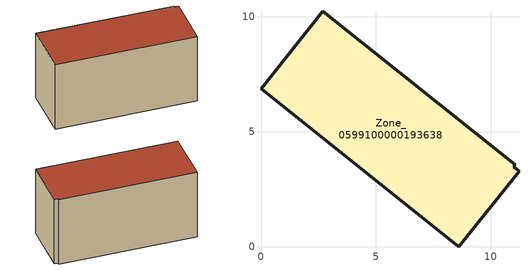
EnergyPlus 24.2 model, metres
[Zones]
Zone_0599100000193638
 floor ground (C_G): 11.06,3.56 10.99,3.47 11.22,3.28 8.61,0 0,6.86 2.68,10.23 z0.46
 wall outside (C_F): 11.06,3.56 2.68,10.23 0,6.86 8.61,0 11.22,3.28 10.99,3.47 11.06,3.56 z0.46:6.13
 roof outside (C_R): 10.99,3.47 11.06,3.56 2.68,10.23 0,6.86 8.61,0 11.22,3.28 z6.13
[BUILDING]
Pand.0599100000193638: North Axis=0; Terrain=City; Loads Convergence Tolerance Value=0.04; Temperature Convergence Tolerance Value=0.4; Solar Distribution=FullExterior; Maximum Number of Warmup Days=25; Minimum Number of Warmup Days=1
[Site:Location]
Rotterdam.The.Hague.AP_ZH_NLD Design_Conditions: Latitude=51.96; Longitude=4.45; Time Zone=1; Elevation=-4.5
[SITE:GROUNDTEMPERATURE:BUILDINGSURFACE]
18, 18, 18, 18, 18, 18, 18, 18, 18, 18, 18, 18
[MATERIAL] Thermal Absorptance=0.9; Solar Absorptance=0.7; Visible Absorptance=0.7
Name | Roughness | Thickness | Conductivity | Density | Specific Heat
G.TI.1946-1964 | MediumSmooth | 0.15 | 1 | 540 | 1210
F.TI.1946-1964 | Rough | 0.3 | 0.857143 | 1920 | 840
R.TI.1946-1964 | MediumRough | 0.2 | 0.277778 | 1500 | 1000
[CONSTRUCTION]
C_G: G.TI.1946-1964
C_F: F.TI.1946-1964
C_R: R.TI.1946-1964
[ZONE]
Zone_0599100000193638: Type=1; Multiplier=1; Ceiling Height=Autocalculate; Volume=Autocalculate; Floor Area=autocalculate; Part of Total Floor Area=Yes
[ZONEINFILTRATION:DESIGNFLOWRATE]
Infil_Zone_0599100000193638: Zone or ZoneList or Space or SpaceList=Zone_0599100000193638; Schedule=AlwaysOn; Design Flow Rate Calculation Method=Flow/Area; Flow Rate per Floor Area=0.003; Constant Term Coefficient=1; Temperature Term Coefficient=0; Velocity Term Coefficient=0; Velocity Squared Term Coefficient=0
[HVACTEMPLATE:ZONE:IDEALLOADSAIRSYSTEM]
Zone_0599100000193638: Maximum Heating Supply Air Temperature=50; Minimum Cooling Supply Air Temperature=13; Maximum Heating Supply Air Humidity Ratio=0.0156; Minimum Cooling Supply Air Humidity Ratio=0.0077; Heating Limit=NoLimit; Cooling Limit=NoLimit; Dehumidification Control Type=ConstantSensibleHeatRatio; Cooling Sensible Heat Ratio=0.7; Dehumidification Setpoint=60; Humidification Control Type=None; Humidification Setpoint=30; Outdoor Air Method=None; Outdoor Air Flow Rate per Person=0.00944; Outdoor Air Flow Rate per Zone Floor Area=0; Outdoor Air Flow Rate per Zone=0; Demand Controlled Ventilation Type=None; Outdoor Air Economizer Type=NoEconomizer; Heat Recovery Type=None; Sensible Heat Recovery Effectiveness=0.7; Latent Heat Recovery Effectiveness=0.65
[ZONECONTROL:THERMOSTAT]
ThermostatControl_Zone_0599100000193638: Zone or ZoneList=Zone_0599100000193638; Control Type Schedule=DualSetpointControlType; Control 1=Thermostat_Zone_0599100000193638; Temperature Difference Between Cutout And Setpoint=0
[THERMOSTATSETPOINT:DUALSETPOINT]
Thermostat_Zone_0599100000193638: Heating Setpoint Temperature Schedule=HeatingSetpoint_Zone_0599100000193638; Cooling Setpoint Temperature Schedule=CoolingSetpoint_Zone_0599100000193638
[SCHEDULE:COMPACT]
HeatingSetpoint_Zone_0599100000193638: Through: 12/31, For: AllDays, Until: 24:00, 21
CoolingSetpoint_Zone_0599100000193638: Through: 12/31, For: AllDays, Until: 24:00, 24
DualSetpointControlType: Through: 12/31, For: AllDays, Until: 24:00, 4
AlwaysOn: Through: 12/31, For: AllDays, Until: 24:00, 1
